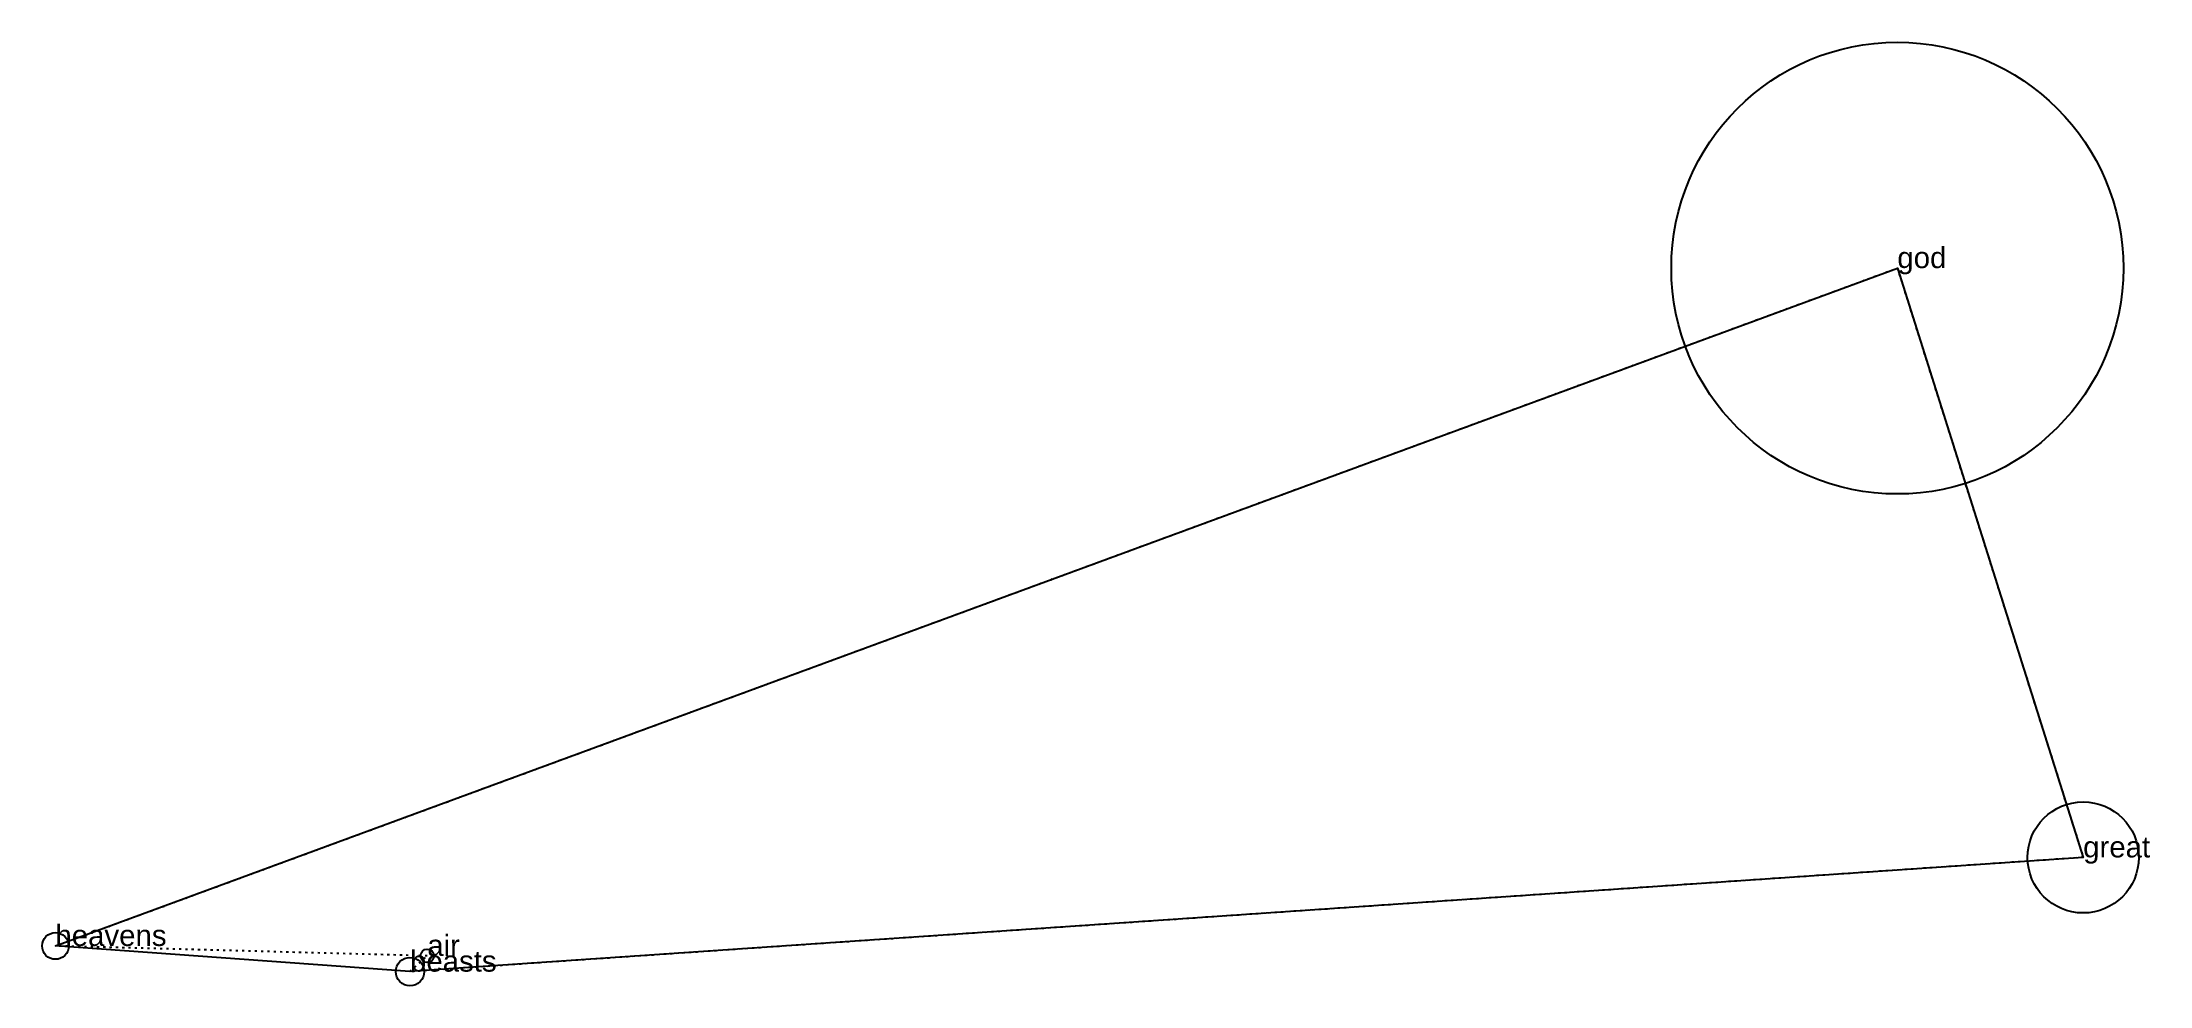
# Model space of a CAD drawing. Extents: x -43 to 57, y -16 to 29.
import ezdxf

# ---------------------------------------------------------------- set-up
doc = ezdxf.new("R2010")
doc.units = 0
doc.linetypes.add('DOT', pattern=[0.2, 0, -0.2])
doc.layers.add('TEXT', color=1, linetype='CONTINUOUS')
doc.styles.get("Standard").update_dxf_attribs({"font": 'arial.ttf'})

msp = doc.modelspace()

# ---------------------------------------------------------------- linework, layer by layer
for centre, radius in [((44.71, 17.77), 10.74), ((53.54, -10.25), 2.64), ((-42.82, -14.46), 0.633), ((-25.97, -15.68), 0.673), ((-25.15, -14.93), 0.321)]:
    msp.add_circle(centre, radius)
at = {"layer": 'INTERNAL', "linetype": 'DOT'}
msp.add_polyline3d([(-25.15, -14.93, 0), (-42.82, -14.46, 0), (44.71, 17.77, 0), (53.54, -10.25, 0), (-25.97, -15.68, 0), (-25.15, -14.93, 0)], close=True, dxfattribs=at)
at = {"layer": 'OUTLINE', "linetype": 'CONTINUOUS'}
msp.add_polyline3d([(-25.97, -15.68, 0), (-42.82, -14.46, 0), (44.71, 17.77, 0), (53.54, -10.25, 0), (-25.97, -15.68, 0)], close=True, dxfattribs=at)

# ---------------------------------------------------------------- texts
at = {"layer": 'TEXT'}
for s, p in [('god', (44.71, 17.77)), ('great', (53.54, -10.25)), ('heavens', (-42.82, -14.46)), ('air', (-25.15, -14.93)), ('beasts', (-25.97, -15.68))]:
    msp.add_text(s, height=1, dxfattribs=at).set_placement(p)

doc.saveas('drawing.dxf')
